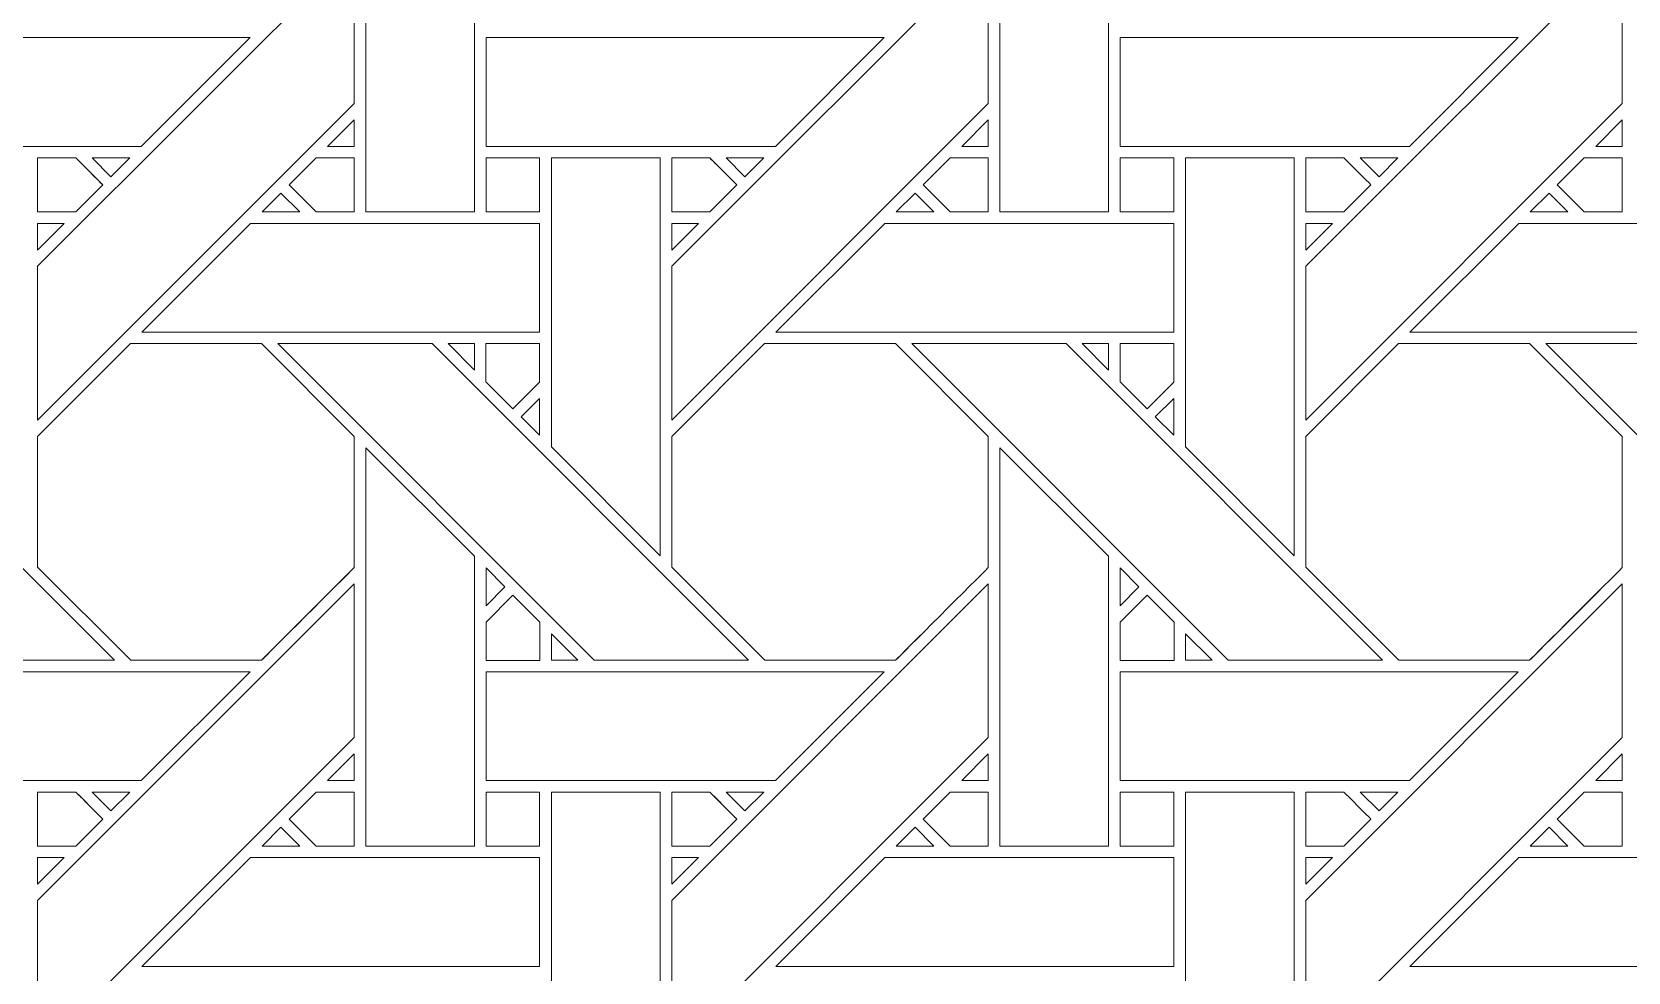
# Model space of a CAD drawing. Header units: inches. Extents: x 2.4 to 22.4, y -0.9 to 19.1.
# Drawn here: x 9.766 to 12.154, y 13.61 to 15.016 of the extents above; entities that cross this region are included whole.
import ezdxf

# ---------------------------------------------------------------- set-up
doc = ezdxf.new("R2010")
doc.units = ezdxf.units.IN
doc.header["$MEASUREMENT"] = 0
doc.layers.add('Design', color=7, linetype='Continuous', lineweight=0)

msp = doc.modelspace()

# ---------------------------------------------------------------- linework, layer by layer
at = {"layer": 'Design'}
for points, knots in [([(2.3829, 19.0948), (2.3829, 19.0948), (2.3829, -0.9052), (2.3829, -0.9052), (2.3829, -0.9052), (22.3829, -0.9052), (22.3829, -0.9052), (22.3829, -0.9052), (22.3829, 19.0948), (22.3829, 19.0948), (22.3829, 19.0948), (2.3829, 19.0948), (2.3829, 19.0948)], [0, 0, 0, 0, 1, 1, 1, 2, 2, 2, 3, 3, 3, 4, 4, 4, 4]), ([(3.3653, 18.1123), (3.3653, 18.1123), (3.3653, 0.0772), (3.3653, 0.0772), (3.3653, 0.0772), (21.4004, 0.0772), (21.4004, 0.0772), (21.4004, 0.0772), (21.4004, 18.1123), (21.4004, 18.1123), (21.4004, 18.1123), (3.3653, 18.1123), (3.3653, 18.1123)], [0, 0, 0, 0, 1, 1, 1, 2, 2, 2, 3, 3, 3, 4, 4, 4, 4]), ([(10.265, 14.7468), (10.265, 14.7468), (10.265, 15.3426), (10.265, 15.3426), (10.265, 15.3426), (10.4278, 15.1805), (10.4278, 15.1805), (10.4278, 15.1805), (10.4278, 14.7468), (10.4278, 14.7468), (10.4278, 14.7468), (10.265, 14.7468), (10.265, 14.7468)], [0, 0, 0, 0, 1, 1, 1, 2, 2, 2, 3, 3, 3, 4, 4, 4, 4]), ([(11.2137, 14.7468), (11.2137, 14.7468), (11.2137, 15.3426), (11.2137, 15.3426), (11.2137, 15.3426), (11.3765, 15.1805), (11.3765, 15.1805), (11.3765, 15.1805), (11.3765, 14.7468), (11.3765, 14.7468), (11.3765, 14.7468), (11.2137, 14.7468), (11.2137, 14.7468)], [0, 0, 0, 0, 1, 1, 1, 2, 2, 2, 3, 3, 3, 4, 4, 4, 4]), ([(10.2479, 14.909), (10.2479, 14.909), (9.7742, 14.4354), (9.7742, 14.4354), (9.7742, 14.4354), (9.7742, 14.6655), (9.7742, 14.6655), (9.7742, 14.6655), (10.2479, 15.139), (10.2479, 15.139), (10.2479, 15.139), (10.2479, 14.909), (10.2479, 14.909)], [0, 0, 0, 0, 1, 1, 1, 2, 2, 2, 3, 3, 3, 4, 4, 4, 4]), ([(11.1966, 14.909), (11.1966, 14.909), (10.7229, 14.4354), (10.7229, 14.4354), (10.7229, 14.4354), (10.7229, 14.6655), (10.7229, 14.6655), (10.7229, 14.6655), (11.1966, 15.139), (11.1966, 15.139), (11.1966, 15.139), (11.1966, 14.909), (11.1966, 14.909)], [0, 0, 0, 0, 1, 1, 1, 2, 2, 2, 3, 3, 3, 4, 4, 4, 4]), ([(12.1453, 14.909), (12.1453, 14.909), (11.6717, 14.4354), (11.6717, 14.4354), (11.6717, 14.4354), (11.6717, 14.6655), (11.6717, 14.6655), (11.6717, 14.6655), (12.1453, 15.139), (12.1453, 15.139), (12.1453, 15.139), (12.1453, 14.909), (12.1453, 14.909)], [0, 0, 0, 0, 1, 1, 1, 2, 2, 2, 3, 3, 3, 4, 4, 4, 4]), ([(10.0921, 15.0075), (10.0921, 15.0075), (9.9293, 14.8448), (9.9293, 14.8448), (9.9293, 14.8448), (9.4964, 14.8448), (9.4964, 14.8448), (9.4964, 14.8448), (9.4964, 15.0075), (9.4964, 15.0075), (9.4964, 15.0075), (10.0921, 15.0075), (10.0921, 15.0075)], [0, 0, 0, 0, 1, 1, 1, 2, 2, 2, 3, 3, 3, 4, 4, 4, 4]), ([(11.0408, 15.0075), (11.0408, 15.0075), (10.8781, 14.8448), (10.8781, 14.8448), (10.8781, 14.8448), (10.4451, 14.8448), (10.4451, 14.8448), (10.4451, 14.8448), (10.4451, 15.0075), (10.4451, 15.0075), (10.4451, 15.0075), (11.0408, 15.0075), (11.0408, 15.0075)], [0, 0, 0, 0, 1, 1, 1, 2, 2, 2, 3, 3, 3, 4, 4, 4, 4]), ([(11.9895, 15.0075), (11.9895, 15.0075), (11.8268, 14.8448), (11.8268, 14.8448), (11.8268, 14.8448), (11.3938, 14.8448), (11.3938, 14.8448), (11.3938, 14.8448), (11.3938, 15.0075), (11.3938, 15.0075), (11.3938, 15.0075), (11.9895, 15.0075), (11.9895, 15.0075)], [0, 0, 0, 0, 1, 1, 1, 2, 2, 2, 3, 3, 3, 4, 4, 4, 4]), ([(10.2479, 14.8449), (10.2479, 14.8449), (10.2081, 14.8449), (10.2081, 14.8449), (10.2081, 14.8449), (10.2479, 14.8846), (10.2479, 14.8846), (10.2479, 14.8846), (10.2479, 14.8449), (10.2479, 14.8449)], [0, 0, 0, 0, 1, 1, 1, 2, 2, 2, 3, 3, 3, 3]), ([(11.1966, 14.8449), (11.1966, 14.8449), (11.1568, 14.8449), (11.1568, 14.8449), (11.1568, 14.8449), (11.1966, 14.8846), (11.1966, 14.8846), (11.1966, 14.8846), (11.1966, 14.8449), (11.1966, 14.8449)], [0, 0, 0, 0, 1, 1, 1, 2, 2, 2, 3, 3, 3, 3]), ([(12.1056, 14.8449), (12.1056, 14.8449), (12.1453, 14.8846), (12.1453, 14.8846), (12.1453, 14.8846), (12.1453, 14.8449), (12.1453, 14.8449), (12.1453, 14.8449), (12.1056, 14.8449), (12.1056, 14.8449)], [0, 0, 0, 0, 1, 1, 1, 2, 2, 2, 3, 3, 3, 3]), ([(9.8313, 14.8276), (9.8364, 14.8225), (9.8672, 14.7917), (9.8716, 14.7873), (9.8716, 14.7873), (9.8312, 14.7468), (9.8312, 14.7468), (9.8312, 14.7468), (9.7742, 14.7468), (9.7742, 14.7468), (9.7742, 14.7468), (9.7742, 14.8276), (9.7742, 14.8276), (9.7742, 14.8276), (9.8313, 14.8276), (9.8313, 14.8276)], [0, 0, 0, 0, 1, 1, 1, 2, 2, 2, 3, 3, 3, 4, 4, 4, 5, 5, 5, 5]), ([(9.8716, 14.7873), (9.8716, 14.7873), (9.8312, 14.7468), (9.8312, 14.7468), (9.8312, 14.7468), (9.7742, 14.7468), (9.7742, 14.7468), (9.7742, 14.7468), (9.7742, 14.8276), (9.7742, 14.8276), (9.7742, 14.8276), (9.8313, 14.8276), (9.8313, 14.8276), (9.8365, 14.8224), (9.8673, 14.7915), (9.8716, 14.7873)], [0, 0, 0, 0, 1, 1, 1, 2, 2, 2, 3, 3, 3, 4, 4, 4, 5, 5, 5, 5]), ([(9.8556, 14.8276), (9.8556, 14.8276), (9.9121, 14.8276), (9.9121, 14.8276), (9.9121, 14.8276), (9.8838, 14.7994), (9.8838, 14.7994), (9.8838, 14.7994), (9.8556, 14.8276), (9.8556, 14.8276)], [0, 0, 0, 0, 1, 1, 1, 2, 2, 2, 3, 3, 3, 3]), ([(10.1907, 14.7468), (10.1907, 14.7468), (10.1504, 14.7872), (10.1504, 14.7872), (10.1504, 14.7872), (10.1908, 14.8276), (10.1908, 14.8276), (10.1908, 14.8276), (10.2479, 14.8276), (10.2479, 14.8276), (10.2479, 14.8276), (10.2479, 14.7468), (10.2479, 14.7468), (10.2479, 14.7468), (10.1907, 14.7468), (10.1907, 14.7468)], [0, 0, 0, 0, 1, 1, 1, 2, 2, 2, 3, 3, 3, 4, 4, 4, 5, 5, 5, 5]), ([(10.1504, 14.7872), (10.1504, 14.7872), (10.1908, 14.8276), (10.1908, 14.8276), (10.1908, 14.8276), (10.2479, 14.8276), (10.2479, 14.8276), (10.2479, 14.8276), (10.2479, 14.7468), (10.2479, 14.7468), (10.2479, 14.7468), (10.1907, 14.7468), (10.1907, 14.7468), (10.1907, 14.7468), (10.1504, 14.7872), (10.1504, 14.7872)], [0, 0, 0, 0, 1, 1, 1, 2, 2, 2, 3, 3, 3, 4, 4, 4, 5, 5, 5, 5]), ([(10.4451, 14.8276), (10.4451, 14.8276), (10.5253, 14.8276), (10.5253, 14.8276), (10.5253, 14.8276), (10.5253, 14.7468), (10.5253, 14.7468), (10.5253, 14.7468), (10.4451, 14.7468), (10.4451, 14.7468), (10.4451, 14.7468), (10.4451, 14.8276), (10.4451, 14.8276)], [0, 0, 0, 0, 1, 1, 1, 2, 2, 2, 3, 3, 3, 4, 4, 4, 4]), ([(10.5253, 14.7468), (10.5253, 14.7468), (10.4451, 14.7468), (10.4451, 14.7468), (10.4451, 14.7468), (10.4451, 14.8276), (10.4451, 14.8276), (10.4451, 14.8276), (10.5253, 14.8276), (10.5253, 14.8276), (10.5253, 14.8276), (10.5253, 14.7468), (10.5253, 14.7468)], [0, 0, 0, 0, 1, 1, 1, 2, 2, 2, 3, 3, 3, 4, 4, 4, 4]), ([(10.5429, 14.3954), (10.5429, 14.3954), (10.5429, 14.8276), (10.5429, 14.8276), (10.5429, 14.8276), (10.7058, 14.8276), (10.7058, 14.8276), (10.7058, 14.8276), (10.7058, 14.2324), (10.7058, 14.2324), (10.7058, 14.2324), (10.5429, 14.3954), (10.5429, 14.3954)], [0, 0, 0, 0, 1, 1, 1, 2, 2, 2, 3, 3, 3, 4, 4, 4, 4]), ([(10.78, 14.8276), (10.7851, 14.8225), (10.8159, 14.7917), (10.8203, 14.7873), (10.8203, 14.7873), (10.7799, 14.7468), (10.7799, 14.7468), (10.7799, 14.7468), (10.7229, 14.7468), (10.7229, 14.7468), (10.7229, 14.7468), (10.7229, 14.8276), (10.7229, 14.8276), (10.7229, 14.8276), (10.78, 14.8276), (10.78, 14.8276)], [0, 0, 0, 0, 1, 1, 1, 2, 2, 2, 3, 3, 3, 4, 4, 4, 5, 5, 5, 5]), ([(10.8045, 14.8031), (10.8045, 14.8031), (10.8203, 14.7873), (10.8203, 14.7873), (10.8203, 14.7873), (10.7799, 14.7468), (10.7799, 14.7468), (10.7799, 14.7468), (10.7229, 14.7468), (10.7229, 14.7468), (10.7229, 14.7468), (10.7229, 14.8276), (10.7229, 14.8276), (10.7229, 14.8276), (10.78, 14.8276), (10.78, 14.8276), (10.7853, 14.8223), (10.7952, 14.8124), (10.8045, 14.8031)], [0, 0, 0, 0, 1, 1, 1, 2, 2, 2, 3, 3, 3, 4, 4, 4, 5, 5, 5, 6, 6, 6, 6]), ([(10.8044, 14.8276), (10.8044, 14.8276), (10.8608, 14.8276), (10.8608, 14.8276), (10.8608, 14.8276), (10.8325, 14.7994), (10.8325, 14.7994), (10.8325, 14.7994), (10.8044, 14.8276), (10.8044, 14.8276)], [0, 0, 0, 0, 1, 1, 1, 2, 2, 2, 3, 3, 3, 3]), ([(11.1395, 14.7468), (11.1395, 14.7468), (11.0991, 14.7872), (11.0991, 14.7872), (11.0991, 14.7872), (11.1396, 14.8276), (11.1396, 14.8276), (11.1396, 14.8276), (11.1966, 14.8276), (11.1966, 14.8276), (11.1966, 14.8276), (11.1966, 14.7468), (11.1966, 14.7468), (11.1966, 14.7468), (11.1395, 14.7468), (11.1395, 14.7468)], [0, 0, 0, 0, 1, 1, 1, 2, 2, 2, 3, 3, 3, 4, 4, 4, 5, 5, 5, 5]), ([(11.0991, 14.7872), (11.0991, 14.7872), (11.1396, 14.8276), (11.1396, 14.8276), (11.1396, 14.8276), (11.1966, 14.8276), (11.1966, 14.8276), (11.1966, 14.8276), (11.1966, 14.7468), (11.1966, 14.7468), (11.1966, 14.7468), (11.1395, 14.7468), (11.1395, 14.7468), (11.1395, 14.7468), (11.0991, 14.7872), (11.0991, 14.7872)], [0, 0, 0, 0, 1, 1, 1, 2, 2, 2, 3, 3, 3, 4, 4, 4, 5, 5, 5, 5]), ([(11.3938, 14.8276), (11.3938, 14.8276), (11.474, 14.8276), (11.474, 14.8276), (11.474, 14.8276), (11.474, 14.7468), (11.474, 14.7468), (11.474, 14.7468), (11.3938, 14.7468), (11.3938, 14.7468), (11.3938, 14.7468), (11.3938, 14.8276), (11.3938, 14.8276)], [0, 0, 0, 0, 1, 1, 1, 2, 2, 2, 3, 3, 3, 4, 4, 4, 4]), ([(11.474, 14.7468), (11.474, 14.7468), (11.3938, 14.7468), (11.3938, 14.7468), (11.3938, 14.7468), (11.3938, 14.8276), (11.3938, 14.8276), (11.3938, 14.8276), (11.474, 14.8276), (11.474, 14.8276), (11.474, 14.8276), (11.474, 14.7468), (11.474, 14.7468)], [0, 0, 0, 0, 1, 1, 1, 2, 2, 2, 3, 3, 3, 4, 4, 4, 4]), ([(11.4916, 14.3954), (11.4916, 14.3954), (11.4916, 14.8276), (11.4916, 14.8276), (11.4916, 14.8276), (11.6545, 14.8276), (11.6545, 14.8276), (11.6545, 14.8276), (11.6545, 14.2324), (11.6545, 14.2324), (11.6545, 14.2324), (11.4916, 14.3954), (11.4916, 14.3954)], [0, 0, 0, 0, 1, 1, 1, 2, 2, 2, 3, 3, 3, 4, 4, 4, 4]), ([(11.7287, 14.8276), (11.7339, 14.8225), (11.7646, 14.7917), (11.7691, 14.7873), (11.7691, 14.7873), (11.7286, 14.7468), (11.7286, 14.7468), (11.7286, 14.7468), (11.6717, 14.7468), (11.6717, 14.7468), (11.6717, 14.7468), (11.6717, 14.8276), (11.6717, 14.8276), (11.6717, 14.8276), (11.7287, 14.8276), (11.7287, 14.8276)], [0, 0, 0, 0, 1, 1, 1, 2, 2, 2, 3, 3, 3, 4, 4, 4, 5, 5, 5, 5]), ([(11.7691, 14.7873), (11.7691, 14.7873), (11.7286, 14.7468), (11.7286, 14.7468), (11.7286, 14.7468), (11.6717, 14.7468), (11.6717, 14.7468), (11.6717, 14.7468), (11.6717, 14.8276), (11.6717, 14.8276), (11.6717, 14.8276), (11.7287, 14.8276), (11.7287, 14.8276), (11.7338, 14.8225), (11.7646, 14.7917), (11.7691, 14.7873)], [0, 0, 0, 0, 1, 1, 1, 2, 2, 2, 3, 3, 3, 4, 4, 4, 5, 5, 5, 5]), ([(11.7531, 14.8276), (11.7531, 14.8276), (11.8096, 14.8276), (11.8096, 14.8276), (11.8096, 14.8276), (11.7813, 14.7994), (11.7813, 14.7994), (11.7813, 14.7994), (11.7531, 14.8276), (11.7531, 14.8276)], [0, 0, 0, 0, 1, 1, 1, 2, 2, 2, 3, 3, 3, 3]), ([(12.0882, 14.7468), (12.0882, 14.7468), (12.0479, 14.7872), (12.0479, 14.7872), (12.0479, 14.7872), (12.0883, 14.8276), (12.0883, 14.8276), (12.0883, 14.8276), (12.1453, 14.8276), (12.1453, 14.8276), (12.1453, 14.8276), (12.1453, 14.7468), (12.1453, 14.7468), (12.1453, 14.7468), (12.0882, 14.7468), (12.0882, 14.7468)], [0, 0, 0, 0, 1, 1, 1, 2, 2, 2, 3, 3, 3, 4, 4, 4, 5, 5, 5, 5]), ([(12.1453, 14.7468), (12.1453, 14.7468), (12.0882, 14.7468), (12.0882, 14.7468), (12.0882, 14.7468), (12.0479, 14.7872), (12.0479, 14.7872), (12.0479, 14.7872), (12.0883, 14.8276), (12.0883, 14.8276), (12.0883, 14.8276), (12.1453, 14.8276), (12.1453, 14.8276), (12.1453, 14.8276), (12.1453, 14.7468), (12.1453, 14.7468)], [0, 0, 0, 0, 1, 1, 1, 2, 2, 2, 3, 3, 3, 4, 4, 4, 5, 5, 5, 5]), ([(10.1666, 14.7468), (10.1666, 14.7468), (10.11, 14.7468), (10.11, 14.7468), (10.11, 14.7468), (10.1383, 14.775), (10.1383, 14.775), (10.1383, 14.775), (10.1666, 14.7468), (10.1666, 14.7468)], [0, 0, 0, 0, 1, 1, 1, 2, 2, 2, 3, 3, 3, 3]), ([(11.1153, 14.7468), (11.1153, 14.7468), (11.0588, 14.7468), (11.0588, 14.7468), (11.0588, 14.7468), (11.087, 14.775), (11.087, 14.775), (11.087, 14.775), (11.1153, 14.7468), (11.1153, 14.7468)], [0, 0, 0, 0, 1, 1, 1, 2, 2, 2, 3, 3, 3, 3]), ([(12.0075, 14.7468), (12.0075, 14.7468), (12.0358, 14.775), (12.0358, 14.775), (12.0358, 14.775), (12.064, 14.7468), (12.064, 14.7468), (12.064, 14.7468), (12.0075, 14.7468), (12.0075, 14.7468)], [0, 0, 0, 0, 1, 1, 1, 2, 2, 2, 3, 3, 3, 3]), ([(9.814, 14.7296), (9.814, 14.7296), (9.7742, 14.6898), (9.7742, 14.6898), (9.7742, 14.6898), (9.7742, 14.7296), (9.7742, 14.7296), (9.7742, 14.7296), (9.814, 14.7296), (9.814, 14.7296)], [0, 0, 0, 0, 1, 1, 1, 2, 2, 2, 3, 3, 3, 3]), ([(10.5253, 14.7296), (10.5253, 14.7296), (10.5253, 14.5668), (10.5253, 14.5668), (10.5253, 14.5668), (9.9301, 14.5668), (9.9301, 14.5668), (9.9301, 14.5668), (10.0929, 14.7296), (10.0929, 14.7296), (10.0929, 14.7296), (10.5253, 14.7296), (10.5253, 14.7296)], [0, 0, 0, 0, 1, 1, 1, 2, 2, 2, 3, 3, 3, 4, 4, 4, 4]), ([(10.7628, 14.7296), (10.7628, 14.7296), (10.7229, 14.6898), (10.7229, 14.6898), (10.7229, 14.6898), (10.7229, 14.7296), (10.7229, 14.7296), (10.7229, 14.7296), (10.7628, 14.7296), (10.7628, 14.7296)], [0, 0, 0, 0, 1, 1, 1, 2, 2, 2, 3, 3, 3, 3]), ([(11.4741, 14.7296), (11.4741, 14.7296), (11.4741, 14.5668), (11.4741, 14.5668), (11.4741, 14.5668), (10.8788, 14.5668), (10.8788, 14.5668), (10.8788, 14.5668), (11.0416, 14.7296), (11.0416, 14.7296), (11.0416, 14.7296), (11.4741, 14.7296), (11.4741, 14.7296)], [0, 0, 0, 0, 1, 1, 1, 2, 2, 2, 3, 3, 3, 4, 4, 4, 4]), ([(11.7115, 14.7296), (11.7115, 14.7296), (11.6717, 14.6898), (11.6717, 14.6898), (11.6717, 14.6898), (11.6717, 14.7296), (11.6717, 14.7296), (11.6717, 14.7296), (11.7115, 14.7296), (11.7115, 14.7296)], [0, 0, 0, 0, 1, 1, 1, 2, 2, 2, 3, 3, 3, 3]), ([(12.4228, 14.7296), (12.4228, 14.7296), (12.4228, 14.5668), (12.4228, 14.5668), (12.4228, 14.5668), (11.8275, 14.5668), (11.8275, 14.5668), (11.8275, 14.5668), (11.9904, 14.7296), (11.9904, 14.7296), (11.9904, 14.7296), (12.4228, 14.7296), (12.4228, 14.7296)], [0, 0, 0, 0, 1, 1, 1, 2, 2, 2, 3, 3, 3, 4, 4, 4, 4]), ([(9.8892, 14.076), (9.8892, 14.076), (9.6582, 14.076), (9.6582, 14.076), (9.6582, 14.076), (9.1846, 14.5497), (9.1846, 14.5497), (9.1846, 14.5497), (9.4156, 14.5497), (9.4156, 14.5497), (9.4156, 14.5497), (9.8892, 14.076), (9.8892, 14.076)], [0, 0, 0, 0, 1, 1, 1, 2, 2, 2, 3, 3, 3, 4, 4, 4, 4]), ([(9.9129, 14.5497), (9.9129, 14.5497), (10.1091, 14.5497), (10.1091, 14.5497), (10.1091, 14.5497), (10.2478, 14.411), (10.2478, 14.411), (10.2478, 14.411), (10.2478, 14.2148), (10.2478, 14.2148), (10.23, 14.1969), (10.1181, 14.0851), (10.1091, 14.0761), (10.1091, 14.0761), (9.9134, 14.0761), (9.9134, 14.0761), (9.9134, 14.0761), (9.7742, 14.2153), (9.7742, 14.2153), (9.7742, 14.2153), (9.7742, 14.411), (9.7742, 14.411), (9.7742, 14.411), (9.9129, 14.5497), (9.9129, 14.5497)], [0, 0, 0, 0, 1, 1, 1, 2, 2, 2, 3, 3, 3, 4, 4, 4, 5, 5, 5, 6, 6, 6, 7, 7, 7, 8, 8, 8, 8]), ([(10.2478, 14.411), (10.2478, 14.411), (10.2478, 14.2148), (10.2478, 14.2148), (10.2298, 14.1966), (10.1179, 14.0849), (10.1091, 14.0761), (10.1091, 14.0761), (9.9134, 14.0761), (9.9134, 14.0761), (9.9134, 14.0761), (9.7742, 14.2153), (9.7742, 14.2153), (9.7742, 14.2153), (9.7742, 14.411), (9.7742, 14.411), (9.7742, 14.411), (9.9129, 14.5497), (9.9129, 14.5497), (9.9129, 14.5497), (10.1091, 14.5497), (10.1091, 14.5497), (10.1091, 14.5497), (10.2478, 14.411), (10.2478, 14.411)], [0, 0, 0, 0, 1, 1, 1, 2, 2, 2, 3, 3, 3, 4, 4, 4, 5, 5, 5, 6, 6, 6, 7, 7, 7, 8, 8, 8, 8]), ([(10.838, 14.076), (10.838, 14.076), (10.6069, 14.076), (10.6069, 14.076), (10.6069, 14.076), (10.1334, 14.5497), (10.1334, 14.5497), (10.1334, 14.5497), (10.3643, 14.5497), (10.3643, 14.5497), (10.3643, 14.5497), (10.838, 14.076), (10.838, 14.076)], [0, 0, 0, 0, 1, 1, 1, 2, 2, 2, 3, 3, 3, 4, 4, 4, 4]), ([(10.3884, 14.5497), (10.3884, 14.5497), (10.4279, 14.5497), (10.4279, 14.5497), (10.4279, 14.5497), (10.4279, 14.5099), (10.4279, 14.5099), (10.4279, 14.5099), (10.3884, 14.5497), (10.3884, 14.5497)], [0, 0, 0, 0, 1, 1, 1, 2, 2, 2, 3, 3, 3, 3]), ([(10.5253, 14.5497), (10.5253, 14.5497), (10.5253, 14.4921), (10.5253, 14.4921), (10.5253, 14.4921), (10.4854, 14.4522), (10.4854, 14.4522), (10.4854, 14.4522), (10.445, 14.4925), (10.445, 14.4925), (10.445, 14.4925), (10.445, 14.5497), (10.445, 14.5497), (10.445, 14.5497), (10.5253, 14.5497), (10.5253, 14.5497)], [0, 0, 0, 0, 1, 1, 1, 2, 2, 2, 3, 3, 3, 4, 4, 4, 5, 5, 5, 5]), ([(10.4854, 14.4522), (10.4854, 14.4522), (10.445, 14.4925), (10.445, 14.4925), (10.445, 14.4925), (10.445, 14.5497), (10.445, 14.5497), (10.445, 14.5497), (10.5253, 14.5497), (10.5253, 14.5497), (10.5253, 14.5497), (10.5253, 14.4921), (10.5253, 14.4921), (10.5253, 14.4921), (10.4854, 14.4522), (10.4854, 14.4522)], [0, 0, 0, 0, 1, 1, 1, 2, 2, 2, 3, 3, 3, 4, 4, 4, 5, 5, 5, 5]), ([(10.8616, 14.5497), (10.8616, 14.5497), (11.0578, 14.5497), (11.0578, 14.5497), (11.0578, 14.5497), (11.1966, 14.411), (11.1966, 14.411), (11.1966, 14.411), (11.1966, 14.2148), (11.1966, 14.2148), (11.1788, 14.1969), (11.0669, 14.0851), (11.0579, 14.0761), (11.0579, 14.0761), (10.8622, 14.0761), (10.8622, 14.0761), (10.8622, 14.0761), (10.7229, 14.2153), (10.7229, 14.2153), (10.7229, 14.2153), (10.7229, 14.411), (10.7229, 14.411), (10.7229, 14.411), (10.8616, 14.5497), (10.8616, 14.5497)], [0, 0, 0, 0, 1, 1, 1, 2, 2, 2, 3, 3, 3, 4, 4, 4, 5, 5, 5, 6, 6, 6, 7, 7, 7, 8, 8, 8, 8]), ([(11.1966, 14.411), (11.1966, 14.411), (11.1966, 14.2148), (11.1966, 14.2148), (11.1787, 14.1968), (11.0668, 14.085), (11.0579, 14.0761), (11.0579, 14.0761), (10.8622, 14.0761), (10.8622, 14.0761), (10.8622, 14.0761), (10.7229, 14.2153), (10.7229, 14.2153), (10.7229, 14.2153), (10.7229, 14.411), (10.7229, 14.411), (10.7229, 14.411), (10.8616, 14.5497), (10.8616, 14.5497), (10.8616, 14.5497), (11.0578, 14.5497), (11.0578, 14.5497), (11.0578, 14.5497), (11.1966, 14.411), (11.1966, 14.411)], [0, 0, 0, 0, 1, 1, 1, 2, 2, 2, 3, 3, 3, 4, 4, 4, 5, 5, 5, 6, 6, 6, 7, 7, 7, 8, 8, 8, 8]), ([(11.7867, 14.076), (11.7867, 14.076), (11.5556, 14.076), (11.5556, 14.076), (11.5556, 14.076), (11.0821, 14.5497), (11.0821, 14.5497), (11.0821, 14.5497), (11.313, 14.5497), (11.313, 14.5497), (11.313, 14.5497), (11.7867, 14.076), (11.7867, 14.076)], [0, 0, 0, 0, 1, 1, 1, 2, 2, 2, 3, 3, 3, 4, 4, 4, 4]), ([(11.3372, 14.5497), (11.3372, 14.5497), (11.3766, 14.5497), (11.3766, 14.5497), (11.3766, 14.5497), (11.3766, 14.5099), (11.3766, 14.5099), (11.3766, 14.5099), (11.3372, 14.5497), (11.3372, 14.5497)], [0, 0, 0, 0, 1, 1, 1, 2, 2, 2, 3, 3, 3, 3]), ([(11.474, 14.5497), (11.474, 14.5497), (11.474, 14.4921), (11.474, 14.4921), (11.474, 14.4921), (11.4341, 14.4522), (11.4341, 14.4522), (11.4341, 14.4522), (11.3938, 14.4925), (11.3938, 14.4925), (11.3938, 14.4925), (11.3938, 14.5497), (11.3938, 14.5497), (11.3938, 14.5497), (11.474, 14.5497), (11.474, 14.5497)], [0, 0, 0, 0, 1, 1, 1, 2, 2, 2, 3, 3, 3, 4, 4, 4, 5, 5, 5, 5]), ([(11.4341, 14.4522), (11.4341, 14.4522), (11.3938, 14.4925), (11.3938, 14.4925), (11.3938, 14.4925), (11.3938, 14.5497), (11.3938, 14.5497), (11.3938, 14.5497), (11.474, 14.5497), (11.474, 14.5497), (11.474, 14.5497), (11.474, 14.4921), (11.474, 14.4921), (11.474, 14.4921), (11.4341, 14.4522), (11.4341, 14.4522)], [0, 0, 0, 0, 1, 1, 1, 2, 2, 2, 3, 3, 3, 4, 4, 4, 5, 5, 5, 5]), ([(11.8104, 14.5497), (11.8104, 14.5497), (12.0066, 14.5497), (12.0066, 14.5497), (12.0066, 14.5497), (12.1453, 14.411), (12.1453, 14.411), (12.1453, 14.411), (12.1453, 14.2148), (12.1453, 14.2148), (12.1275, 14.1969), (12.0156, 14.0851), (12.0066, 14.0761), (12.0066, 14.0761), (11.8109, 14.0761), (11.8109, 14.0761), (11.8109, 14.0761), (11.6717, 14.2153), (11.6717, 14.2153), (11.6717, 14.2153), (11.6717, 14.411), (11.6717, 14.411), (11.6717, 14.411), (11.8104, 14.5497), (11.8104, 14.5497)], [0, 0, 0, 0, 1, 1, 1, 2, 2, 2, 3, 3, 3, 4, 4, 4, 5, 5, 5, 6, 6, 6, 7, 7, 7, 8, 8, 8, 8]), ([(12.1453, 14.411), (12.1453, 14.411), (12.1453, 14.2148), (12.1453, 14.2148), (12.1272, 14.1966), (12.0154, 14.0849), (12.0066, 14.0761), (12.0066, 14.0761), (11.8109, 14.0761), (11.8109, 14.0761), (11.8109, 14.0761), (11.6717, 14.2153), (11.6717, 14.2153), (11.6717, 14.2153), (11.6717, 14.411), (11.6717, 14.411), (11.6717, 14.411), (11.8104, 14.5497), (11.8104, 14.5497), (11.8104, 14.5497), (12.0066, 14.5497), (12.0066, 14.5497), (12.0066, 14.5497), (12.1453, 14.411), (12.1453, 14.411)], [0, 0, 0, 0, 1, 1, 1, 2, 2, 2, 3, 3, 3, 4, 4, 4, 5, 5, 5, 6, 6, 6, 7, 7, 7, 8, 8, 8, 8]), ([(12.7354, 14.076), (12.7354, 14.076), (12.5044, 14.076), (12.5044, 14.076), (12.5044, 14.076), (12.0308, 14.5497), (12.0308, 14.5497), (12.0308, 14.5497), (12.2618, 14.5497), (12.2618, 14.5497), (12.2618, 14.5497), (12.7354, 14.076), (12.7354, 14.076)], [0, 0, 0, 0, 1, 1, 1, 2, 2, 2, 3, 3, 3, 4, 4, 4, 4]), ([(10.5253, 14.4679), (10.5253, 14.4679), (10.5253, 14.4127), (10.5253, 14.4127), (10.5253, 14.4127), (10.4976, 14.4401), (10.4976, 14.4401), (10.4976, 14.4401), (10.5253, 14.4679), (10.5253, 14.4679)], [0, 0, 0, 0, 1, 1, 1, 2, 2, 2, 3, 3, 3, 3]), ([(11.4741, 14.4679), (11.4741, 14.4679), (11.4741, 14.4127), (11.4741, 14.4127), (11.4741, 14.4127), (11.4463, 14.4401), (11.4463, 14.4401), (11.4463, 14.4401), (11.4741, 14.4679), (11.4741, 14.4679)], [0, 0, 0, 0, 1, 1, 1, 2, 2, 2, 3, 3, 3, 3]), ([(10.265, 13.798), (10.265, 13.798), (10.265, 14.3939), (10.265, 14.3939), (10.265, 14.3939), (10.4278, 14.2317), (10.4278, 14.2317), (10.4278, 14.2317), (10.4278, 13.798), (10.4278, 13.798), (10.4278, 13.798), (10.265, 13.798), (10.265, 13.798)], [0, 0, 0, 0, 1, 1, 1, 2, 2, 2, 3, 3, 3, 4, 4, 4, 4]), ([(11.2137, 13.798), (11.2137, 13.798), (11.2137, 14.3939), (11.2137, 14.3939), (11.2137, 14.3939), (11.3765, 14.2317), (11.3765, 14.2317), (11.3765, 14.2317), (11.3765, 13.798), (11.3765, 13.798), (11.3765, 13.798), (11.2137, 13.798), (11.2137, 13.798)], [0, 0, 0, 0, 1, 1, 1, 2, 2, 2, 3, 3, 3, 4, 4, 4, 4]), ([(10.4451, 14.1575), (10.4451, 14.1575), (10.4451, 14.2142), (10.4451, 14.2142), (10.4451, 14.2142), (10.4733, 14.1857), (10.4733, 14.1857), (10.4733, 14.1857), (10.4451, 14.1575), (10.4451, 14.1575)], [0, 0, 0, 0, 1, 1, 1, 2, 2, 2, 3, 3, 3, 3]), ([(11.3938, 14.1575), (11.3938, 14.1575), (11.3938, 14.2142), (11.3938, 14.2142), (11.3938, 14.2142), (11.422, 14.1857), (11.422, 14.1857), (11.422, 14.1857), (11.3938, 14.1575), (11.3938, 14.1575)], [0, 0, 0, 0, 1, 1, 1, 2, 2, 2, 3, 3, 3, 3]), ([(10.2479, 13.9603), (10.2479, 13.9603), (9.7742, 13.4866), (9.7742, 13.4866), (9.7742, 13.4866), (9.7742, 13.7167), (9.7742, 13.7167), (9.7742, 13.7167), (10.2479, 14.1903), (10.2479, 14.1903), (10.2479, 14.1903), (10.2479, 13.9603), (10.2479, 13.9603)], [0, 0, 0, 0, 1, 1, 1, 2, 2, 2, 3, 3, 3, 4, 4, 4, 4]), ([(11.1966, 13.9603), (11.1966, 13.9603), (10.7229, 13.4866), (10.7229, 13.4866), (10.7229, 13.4866), (10.7229, 13.7167), (10.7229, 13.7167), (10.7229, 13.7167), (11.1966, 14.1903), (11.1966, 14.1903), (11.1966, 14.1903), (11.1966, 13.9603), (11.1966, 13.9603)], [0, 0, 0, 0, 1, 1, 1, 2, 2, 2, 3, 3, 3, 4, 4, 4, 4]), ([(12.1453, 13.9603), (12.1453, 13.9603), (11.6717, 13.4866), (11.6717, 13.4866), (11.6717, 13.4866), (11.6717, 13.7167), (11.6717, 13.7167), (11.6717, 13.7167), (12.1453, 14.1903), (12.1453, 14.1903), (12.1453, 14.1903), (12.1453, 13.9603), (12.1453, 13.9603)], [0, 0, 0, 0, 1, 1, 1, 2, 2, 2, 3, 3, 3, 4, 4, 4, 4]), ([(10.4451, 14.0759), (10.4451, 14.0759), (10.4451, 14.1332), (10.4451, 14.1332), (10.4451, 14.1332), (10.4854, 14.1735), (10.4854, 14.1735), (10.4854, 14.1735), (10.5257, 14.1332), (10.5257, 14.1332), (10.5257, 14.1332), (10.5257, 14.0759), (10.5257, 14.0759), (10.5257, 14.0759), (10.4451, 14.0759), (10.4451, 14.0759)], [0, 0, 0, 0, 1, 1, 1, 2, 2, 2, 3, 3, 3, 4, 4, 4, 5, 5, 5, 5]), ([(10.4854, 14.1735), (10.4854, 14.1735), (10.5257, 14.1332), (10.5257, 14.1332), (10.5257, 14.1332), (10.5257, 14.0759), (10.5257, 14.0759), (10.5257, 14.0759), (10.4451, 14.0759), (10.4451, 14.0759), (10.4451, 14.0759), (10.4451, 14.1332), (10.4451, 14.1332), (10.4451, 14.1332), (10.4854, 14.1735), (10.4854, 14.1735)], [0, 0, 0, 0, 1, 1, 1, 2, 2, 2, 3, 3, 3, 4, 4, 4, 5, 5, 5, 5]), ([(11.3938, 14.0759), (11.3938, 14.0759), (11.3938, 14.1332), (11.3938, 14.1332), (11.3938, 14.1332), (11.4341, 14.1735), (11.4341, 14.1735), (11.4341, 14.1735), (11.4745, 14.1332), (11.4745, 14.1332), (11.4745, 14.1332), (11.4745, 14.0759), (11.4745, 14.0759), (11.4745, 14.0759), (11.3938, 14.0759), (11.3938, 14.0759)], [0, 0, 0, 0, 1, 1, 1, 2, 2, 2, 3, 3, 3, 4, 4, 4, 5, 5, 5, 5]), ([(11.4341, 14.1735), (11.4341, 14.1735), (11.4745, 14.1332), (11.4745, 14.1332), (11.4745, 14.1332), (11.4745, 14.0759), (11.4745, 14.0759), (11.4745, 14.0759), (11.3938, 14.0759), (11.3938, 14.0759), (11.3938, 14.0759), (11.3938, 14.1332), (11.3938, 14.1332), (11.3938, 14.1332), (11.4341, 14.1735), (11.4341, 14.1735)], [0, 0, 0, 0, 1, 1, 1, 2, 2, 2, 3, 3, 3, 4, 4, 4, 5, 5, 5, 5]), ([(10.543, 14.076), (10.543, 14.076), (10.543, 14.1158), (10.543, 14.1158), (10.543, 14.1158), (10.5827, 14.076), (10.5827, 14.076), (10.5827, 14.076), (10.543, 14.076), (10.543, 14.076)], [0, 0, 0, 0, 1, 1, 1, 2, 2, 2, 3, 3, 3, 3]), ([(11.4917, 14.076), (11.4917, 14.076), (11.4917, 14.1158), (11.4917, 14.1158), (11.4917, 14.1158), (11.5314, 14.076), (11.5314, 14.076), (11.5314, 14.076), (11.4917, 14.076), (11.4917, 14.076)], [0, 0, 0, 0, 1, 1, 1, 2, 2, 2, 3, 3, 3, 3]), ([(10.0921, 14.0588), (10.0921, 14.0588), (9.9293, 13.8961), (9.9293, 13.8961), (9.9293, 13.8961), (9.4964, 13.8961), (9.4964, 13.8961), (9.4964, 13.8961), (9.4964, 14.0588), (9.4964, 14.0588), (9.4964, 14.0588), (10.0921, 14.0588), (10.0921, 14.0588)], [0, 0, 0, 0, 1, 1, 1, 2, 2, 2, 3, 3, 3, 4, 4, 4, 4]), ([(11.0408, 14.0588), (11.0408, 14.0588), (10.8781, 13.8961), (10.8781, 13.8961), (10.8781, 13.8961), (10.4451, 13.8961), (10.4451, 13.8961), (10.4451, 13.8961), (10.4451, 14.0588), (10.4451, 14.0588), (10.4451, 14.0588), (11.0408, 14.0588), (11.0408, 14.0588)], [0, 0, 0, 0, 1, 1, 1, 2, 2, 2, 3, 3, 3, 4, 4, 4, 4]), ([(11.9895, 14.0588), (11.9895, 14.0588), (11.8268, 13.8961), (11.8268, 13.8961), (11.8268, 13.8961), (11.3938, 13.8961), (11.3938, 13.8961), (11.3938, 13.8961), (11.3938, 14.0588), (11.3938, 14.0588), (11.3938, 14.0588), (11.9895, 14.0588), (11.9895, 14.0588)], [0, 0, 0, 0, 1, 1, 1, 2, 2, 2, 3, 3, 3, 4, 4, 4, 4]), ([(10.2479, 13.8961), (10.2479, 13.8961), (10.2081, 13.8961), (10.2081, 13.8961), (10.2081, 13.8961), (10.2479, 13.9359), (10.2479, 13.9359), (10.2479, 13.9359), (10.2479, 13.8961), (10.2479, 13.8961)], [0, 0, 0, 0, 1, 1, 1, 2, 2, 2, 3, 3, 3, 3]), ([(11.1966, 13.8961), (11.1966, 13.8961), (11.1568, 13.8961), (11.1568, 13.8961), (11.1568, 13.8961), (11.1966, 13.9359), (11.1966, 13.9359), (11.1966, 13.9359), (11.1966, 13.8961), (11.1966, 13.8961)], [0, 0, 0, 0, 1, 1, 1, 2, 2, 2, 3, 3, 3, 3]), ([(12.1056, 13.8961), (12.1056, 13.8961), (12.1453, 13.9359), (12.1453, 13.9359), (12.1453, 13.9359), (12.1453, 13.8961), (12.1453, 13.8961), (12.1453, 13.8961), (12.1056, 13.8961), (12.1056, 13.8961)], [0, 0, 0, 0, 1, 1, 1, 2, 2, 2, 3, 3, 3, 3]), ([(9.8313, 13.8789), (9.8364, 13.8738), (9.8672, 13.8429), (9.8716, 13.8385), (9.8716, 13.8385), (9.8312, 13.7981), (9.8312, 13.7981), (9.8312, 13.7981), (9.7742, 13.7981), (9.7742, 13.7981), (9.7742, 13.7981), (9.7742, 13.8789), (9.7742, 13.8789), (9.7742, 13.8789), (9.8313, 13.8789), (9.8313, 13.8789)], [0, 0, 0, 0, 1, 1, 1, 2, 2, 2, 3, 3, 3, 4, 4, 4, 5, 5, 5, 5]), ([(9.8559, 13.8542), (9.8559, 13.8542), (9.8716, 13.8385), (9.8716, 13.8385), (9.8716, 13.8385), (9.8312, 13.7981), (9.8312, 13.7981), (9.8312, 13.7981), (9.7742, 13.7981), (9.7742, 13.7981), (9.7742, 13.7981), (9.7742, 13.8789), (9.7742, 13.8789), (9.7742, 13.8789), (9.8313, 13.8789), (9.8313, 13.8789), (9.8366, 13.8735), (9.8466, 13.8635), (9.8559, 13.8542)], [0, 0, 0, 0, 1, 1, 1, 2, 2, 2, 3, 3, 3, 4, 4, 4, 5, 5, 5, 6, 6, 6, 6]), ([(9.8556, 13.8788), (9.8556, 13.8788), (9.9121, 13.8788), (9.9121, 13.8788), (9.9121, 13.8788), (9.8838, 13.8506), (9.8838, 13.8506), (9.8838, 13.8506), (9.8556, 13.8788), (9.8556, 13.8788)], [0, 0, 0, 0, 1, 1, 1, 2, 2, 2, 3, 3, 3, 3]), ([(10.1907, 13.7981), (10.1907, 13.7981), (10.1504, 13.8385), (10.1504, 13.8385), (10.1504, 13.8385), (10.1908, 13.8789), (10.1908, 13.8789), (10.1908, 13.8789), (10.2479, 13.8789), (10.2479, 13.8789), (10.2479, 13.8789), (10.2479, 13.7981), (10.2479, 13.7981), (10.2479, 13.7981), (10.1907, 13.7981), (10.1907, 13.7981)], [0, 0, 0, 0, 1, 1, 1, 2, 2, 2, 3, 3, 3, 4, 4, 4, 5, 5, 5, 5]), ([(10.1504, 13.8385), (10.1504, 13.8385), (10.1908, 13.8789), (10.1908, 13.8789), (10.1908, 13.8789), (10.2479, 13.8789), (10.2479, 13.8789), (10.2479, 13.8789), (10.2479, 13.7981), (10.2479, 13.7981), (10.2479, 13.7981), (10.1907, 13.7981), (10.1907, 13.7981), (10.1907, 13.7981), (10.1504, 13.8385), (10.1504, 13.8385)], [0, 0, 0, 0, 1, 1, 1, 2, 2, 2, 3, 3, 3, 4, 4, 4, 5, 5, 5, 5]), ([(10.4451, 13.8789), (10.4451, 13.8789), (10.5253, 13.8789), (10.5253, 13.8789), (10.5253, 13.8789), (10.5253, 13.7981), (10.5253, 13.7981), (10.5253, 13.7981), (10.4451, 13.7981), (10.4451, 13.7981), (10.4451, 13.7981), (10.4451, 13.8789), (10.4451, 13.8789)], [0, 0, 0, 0, 1, 1, 1, 2, 2, 2, 3, 3, 3, 4, 4, 4, 4]), ([(10.5253, 13.7981), (10.5253, 13.7981), (10.4451, 13.7981), (10.4451, 13.7981), (10.4451, 13.7981), (10.4451, 13.8789), (10.4451, 13.8789), (10.4451, 13.8789), (10.5253, 13.8789), (10.5253, 13.8789), (10.5253, 13.8789), (10.5253, 13.7981), (10.5253, 13.7981)], [0, 0, 0, 0, 1, 1, 1, 2, 2, 2, 3, 3, 3, 4, 4, 4, 4]), ([(10.5429, 13.4466), (10.5429, 13.4466), (10.5429, 13.8788), (10.5429, 13.8788), (10.5429, 13.8788), (10.7058, 13.8788), (10.7058, 13.8788), (10.7058, 13.8788), (10.7058, 13.2837), (10.7058, 13.2837), (10.7058, 13.2837), (10.5429, 13.4466), (10.5429, 13.4466)], [0, 0, 0, 0, 1, 1, 1, 2, 2, 2, 3, 3, 3, 4, 4, 4, 4]), ([(10.78, 13.8789), (10.7851, 13.8738), (10.8159, 13.8429), (10.8203, 13.8385), (10.8203, 13.8385), (10.7799, 13.7981), (10.7799, 13.7981), (10.7799, 13.7981), (10.7229, 13.7981), (10.7229, 13.7981), (10.7229, 13.7981), (10.7229, 13.8789), (10.7229, 13.8789), (10.7229, 13.8789), (10.78, 13.8789), (10.78, 13.8789)], [0, 0, 0, 0, 1, 1, 1, 2, 2, 2, 3, 3, 3, 4, 4, 4, 5, 5, 5, 5]), ([(10.8203, 13.8385), (10.8203, 13.8385), (10.7799, 13.7981), (10.7799, 13.7981), (10.7799, 13.7981), (10.7229, 13.7981), (10.7229, 13.7981), (10.7229, 13.7981), (10.7229, 13.8789), (10.7229, 13.8789), (10.7229, 13.8789), (10.78, 13.8789), (10.78, 13.8789), (10.7852, 13.8736), (10.816, 13.8428), (10.8203, 13.8385)], [0, 0, 0, 0, 1, 1, 1, 2, 2, 2, 3, 3, 3, 4, 4, 4, 5, 5, 5, 5]), ([(10.8044, 13.8788), (10.8044, 13.8788), (10.8608, 13.8788), (10.8608, 13.8788), (10.8608, 13.8788), (10.8325, 13.8506), (10.8325, 13.8506), (10.8325, 13.8506), (10.8044, 13.8788), (10.8044, 13.8788)], [0, 0, 0, 0, 1, 1, 1, 2, 2, 2, 3, 3, 3, 3]), ([(11.1395, 13.7981), (11.1395, 13.7981), (11.0991, 13.8385), (11.0991, 13.8385), (11.0991, 13.8385), (11.1396, 13.8789), (11.1396, 13.8789), (11.1396, 13.8789), (11.1966, 13.8789), (11.1966, 13.8789), (11.1966, 13.8789), (11.1966, 13.7981), (11.1966, 13.7981), (11.1966, 13.7981), (11.1395, 13.7981), (11.1395, 13.7981)], [0, 0, 0, 0, 1, 1, 1, 2, 2, 2, 3, 3, 3, 4, 4, 4, 5, 5, 5, 5]), ([(11.0991, 13.8385), (11.0991, 13.8385), (11.1396, 13.8789), (11.1396, 13.8789), (11.1396, 13.8789), (11.1966, 13.8789), (11.1966, 13.8789), (11.1966, 13.8789), (11.1966, 13.7981), (11.1966, 13.7981), (11.1966, 13.7981), (11.1395, 13.7981), (11.1395, 13.7981), (11.1395, 13.7981), (11.0991, 13.8385), (11.0991, 13.8385)], [0, 0, 0, 0, 1, 1, 1, 2, 2, 2, 3, 3, 3, 4, 4, 4, 5, 5, 5, 5]), ([(11.3938, 13.8789), (11.3938, 13.8789), (11.474, 13.8789), (11.474, 13.8789), (11.474, 13.8789), (11.474, 13.7981), (11.474, 13.7981), (11.474, 13.7981), (11.3938, 13.7981), (11.3938, 13.7981), (11.3938, 13.7981), (11.3938, 13.8789), (11.3938, 13.8789)], [0, 0, 0, 0, 1, 1, 1, 2, 2, 2, 3, 3, 3, 4, 4, 4, 4]), ([(11.474, 13.7981), (11.474, 13.7981), (11.3938, 13.7981), (11.3938, 13.7981), (11.3938, 13.7981), (11.3938, 13.8789), (11.3938, 13.8789), (11.3938, 13.8789), (11.474, 13.8789), (11.474, 13.8789), (11.474, 13.8789), (11.474, 13.7981), (11.474, 13.7981)], [0, 0, 0, 0, 1, 1, 1, 2, 2, 2, 3, 3, 3, 4, 4, 4, 4]), ([(11.4916, 13.4466), (11.4916, 13.4466), (11.4916, 13.8788), (11.4916, 13.8788), (11.4916, 13.8788), (11.6545, 13.8788), (11.6545, 13.8788), (11.6545, 13.8788), (11.6545, 13.2837), (11.6545, 13.2837), (11.6545, 13.2837), (11.4916, 13.4466), (11.4916, 13.4466)], [0, 0, 0, 0, 1, 1, 1, 2, 2, 2, 3, 3, 3, 4, 4, 4, 4]), ([(11.7287, 13.8789), (11.7339, 13.8738), (11.7646, 13.8429), (11.7691, 13.8385), (11.7691, 13.8385), (11.7286, 13.7981), (11.7286, 13.7981), (11.7286, 13.7981), (11.6717, 13.7981), (11.6717, 13.7981), (11.6717, 13.7981), (11.6717, 13.8789), (11.6717, 13.8789), (11.6717, 13.8789), (11.7287, 13.8789), (11.7287, 13.8789)], [0, 0, 0, 0, 1, 1, 1, 2, 2, 2, 3, 3, 3, 4, 4, 4, 5, 5, 5, 5]), ([(11.7691, 13.8385), (11.7691, 13.8385), (11.7286, 13.7981), (11.7286, 13.7981), (11.7286, 13.7981), (11.6717, 13.7981), (11.6717, 13.7981), (11.6717, 13.7981), (11.6717, 13.8789), (11.6717, 13.8789), (11.6717, 13.8789), (11.7287, 13.8789), (11.7287, 13.8789), (11.7338, 13.8738), (11.7646, 13.843), (11.7691, 13.8385)], [0, 0, 0, 0, 1, 1, 1, 2, 2, 2, 3, 3, 3, 4, 4, 4, 5, 5, 5, 5]), ([(11.7531, 13.8788), (11.7531, 13.8788), (11.8096, 13.8788), (11.8096, 13.8788), (11.8096, 13.8788), (11.7813, 13.8506), (11.7813, 13.8506), (11.7813, 13.8506), (11.7531, 13.8788), (11.7531, 13.8788)], [0, 0, 0, 0, 1, 1, 1, 2, 2, 2, 3, 3, 3, 3]), ([(12.0882, 13.7981), (12.0882, 13.7981), (12.0479, 13.8385), (12.0479, 13.8385), (12.0479, 13.8385), (12.0883, 13.8789), (12.0883, 13.8789), (12.0883, 13.8789), (12.1453, 13.8789), (12.1453, 13.8789), (12.1453, 13.8789), (12.1453, 13.7981), (12.1453, 13.7981), (12.1453, 13.7981), (12.0882, 13.7981), (12.0882, 13.7981)], [0, 0, 0, 0, 1, 1, 1, 2, 2, 2, 3, 3, 3, 4, 4, 4, 5, 5, 5, 5]), ([(12.1453, 13.7981), (12.1453, 13.7981), (12.0882, 13.7981), (12.0882, 13.7981), (12.0882, 13.7981), (12.0479, 13.8385), (12.0479, 13.8385), (12.0479, 13.8385), (12.0883, 13.8789), (12.0883, 13.8789), (12.0883, 13.8789), (12.1453, 13.8789), (12.1453, 13.8789), (12.1453, 13.8789), (12.1453, 13.7981), (12.1453, 13.7981)], [0, 0, 0, 0, 1, 1, 1, 2, 2, 2, 3, 3, 3, 4, 4, 4, 5, 5, 5, 5]), ([(10.1666, 13.798), (10.1666, 13.798), (10.11, 13.798), (10.11, 13.798), (10.11, 13.798), (10.1383, 13.8263), (10.1383, 13.8263), (10.1383, 13.8263), (10.1666, 13.798), (10.1666, 13.798)], [0, 0, 0, 0, 1, 1, 1, 2, 2, 2, 3, 3, 3, 3]), ([(11.1153, 13.798), (11.1153, 13.798), (11.0588, 13.798), (11.0588, 13.798), (11.0588, 13.798), (11.087, 13.8263), (11.087, 13.8263), (11.087, 13.8263), (11.1153, 13.798), (11.1153, 13.798)], [0, 0, 0, 0, 1, 1, 1, 2, 2, 2, 3, 3, 3, 3]), ([(12.0075, 13.798), (12.0075, 13.798), (12.0358, 13.8263), (12.0358, 13.8263), (12.0358, 13.8263), (12.064, 13.798), (12.064, 13.798), (12.064, 13.798), (12.0075, 13.798), (12.0075, 13.798)], [0, 0, 0, 0, 1, 1, 1, 2, 2, 2, 3, 3, 3, 3]), ([(9.814, 13.7809), (9.814, 13.7809), (9.7742, 13.7411), (9.7742, 13.7411), (9.7742, 13.7411), (9.7742, 13.7809), (9.7742, 13.7809), (9.7742, 13.7809), (9.814, 13.7809), (9.814, 13.7809)], [0, 0, 0, 0, 1, 1, 1, 2, 2, 2, 3, 3, 3, 3]), ([(10.5253, 13.7809), (10.5253, 13.7809), (10.5253, 13.6181), (10.5253, 13.6181), (10.5253, 13.6181), (9.9301, 13.6181), (9.9301, 13.6181), (9.9301, 13.6181), (10.0929, 13.7809), (10.0929, 13.7809), (10.0929, 13.7809), (10.5253, 13.7809), (10.5253, 13.7809)], [0, 0, 0, 0, 1, 1, 1, 2, 2, 2, 3, 3, 3, 4, 4, 4, 4]), ([(10.7628, 13.7809), (10.7628, 13.7809), (10.7229, 13.7411), (10.7229, 13.7411), (10.7229, 13.7411), (10.7229, 13.7809), (10.7229, 13.7809), (10.7229, 13.7809), (10.7628, 13.7809), (10.7628, 13.7809)], [0, 0, 0, 0, 1, 1, 1, 2, 2, 2, 3, 3, 3, 3]), ([(11.4741, 13.7809), (11.4741, 13.7809), (11.4741, 13.6181), (11.4741, 13.6181), (11.4741, 13.6181), (10.8788, 13.6181), (10.8788, 13.6181), (10.8788, 13.6181), (11.0416, 13.7809), (11.0416, 13.7809), (11.0416, 13.7809), (11.4741, 13.7809), (11.4741, 13.7809)], [0, 0, 0, 0, 1, 1, 1, 2, 2, 2, 3, 3, 3, 4, 4, 4, 4]), ([(11.7115, 13.7809), (11.7115, 13.7809), (11.6717, 13.7411), (11.6717, 13.7411), (11.6717, 13.7411), (11.6717, 13.7809), (11.6717, 13.7809), (11.6717, 13.7809), (11.7115, 13.7809), (11.7115, 13.7809)], [0, 0, 0, 0, 1, 1, 1, 2, 2, 2, 3, 3, 3, 3]), ([(12.4228, 13.7809), (12.4228, 13.7809), (12.4228, 13.6181), (12.4228, 13.6181), (12.4228, 13.6181), (11.8275, 13.6181), (11.8275, 13.6181), (11.8275, 13.6181), (11.9904, 13.7809), (11.9904, 13.7809), (11.9904, 13.7809), (12.4228, 13.7809), (12.4228, 13.7809)], [0, 0, 0, 0, 1, 1, 1, 2, 2, 2, 3, 3, 3, 4, 4, 4, 4])]:
    msp.add_open_spline(points, degree=3, knots=knots, dxfattribs=at)

doc.saveas('drawing.dxf')
